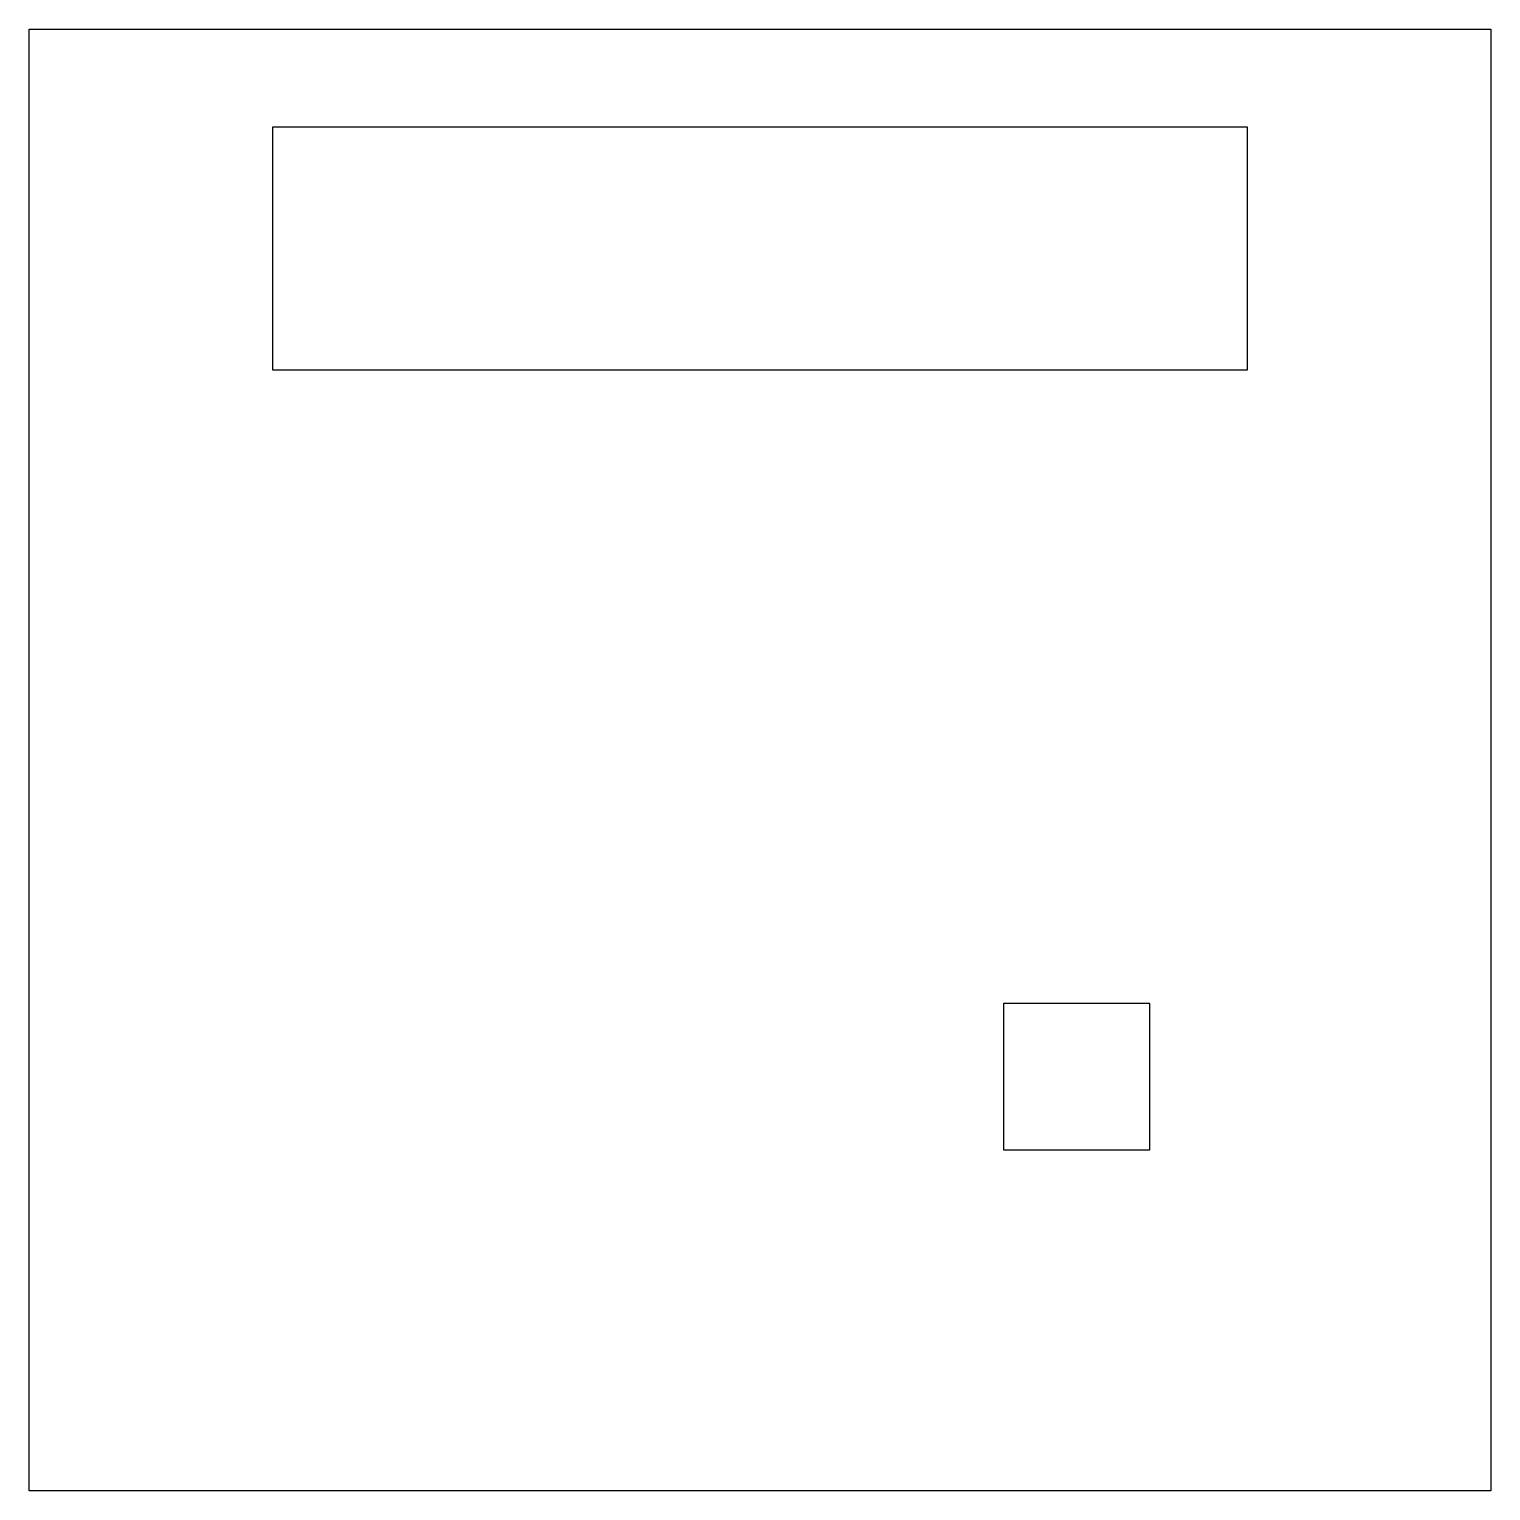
# Model space of a CAD drawing. Header units: centimetres. Extents: x 21.2 to 51.2, y 6.8 to 36.8.
import ezdxf

# ---------------------------------------------------------------- set-up
doc = ezdxf.new("R2010")
doc.units = ezdxf.units.CM
doc.header["$MEASUREMENT"] = 0

msp = doc.modelspace()

# ---------------------------------------------------------------- linework, layer by layer
for p, q in [((21.177, 6.797), (21.177, 36.797)), ((21.177, 36.797), (51.177, 36.797)), ((51.177, 36.797), (51.177, 6.797)), ((26.177, 29.797), (26.177, 34.797)), ((26.177, 34.797), (46.177, 34.797)), ((46.177, 34.797), (46.177, 29.797)), ((46.177, 29.797), (26.177, 29.797)), ((51.177, 6.797), (21.177, 6.797))]:
    msp.add_line(p, q)
msp.add_lwpolyline([(44.177, 16.797), (41.177, 16.797), (41.177, 13.797), (44.177, 13.797)], close=True)

doc.saveas('drawing.dxf')
